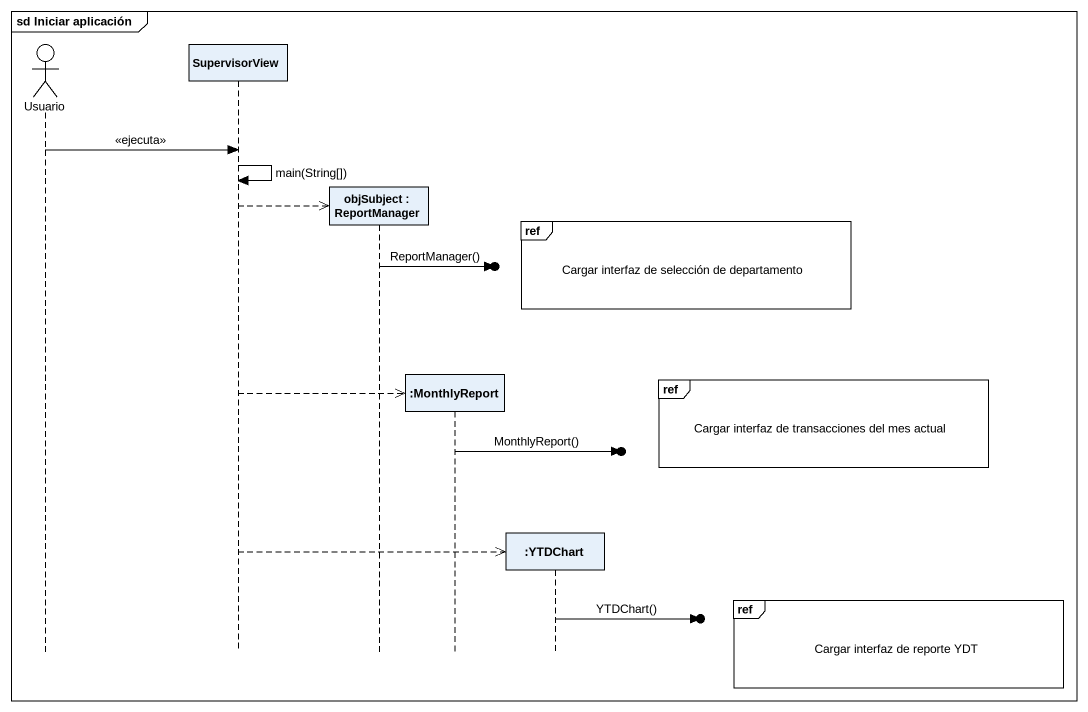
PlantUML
@startuml
mainframe sd Iniciar aplicación
hide footbox
actor Usuario
participant SupervisorView
participant "objSubject : ReportManager" as objSubject
participant ":MonthlyReport" as MonthlyReport
participant ":YTDChart" as YTDChart

Usuario -> SupervisorView : <<ejecuta>>
SupervisorView -> SupervisorView : main(String[])
SupervisorView -->> objSubject **
ref over YTDChart : Cargar interfaz de selección de departamento
objSubject ->o] : ReportManager()
ref over YTDChart : Cargar interfaz de transacciones del mes actual
SupervisorView -->> MonthlyReport **
MonthlyReport ->o] : MonthlyReport()
SupervisorView -->> YTDChart **
ref over YTDChart : Cargar interfaz de reporte YDT
YTDChart ->o] : YTDChart()
@enduml
